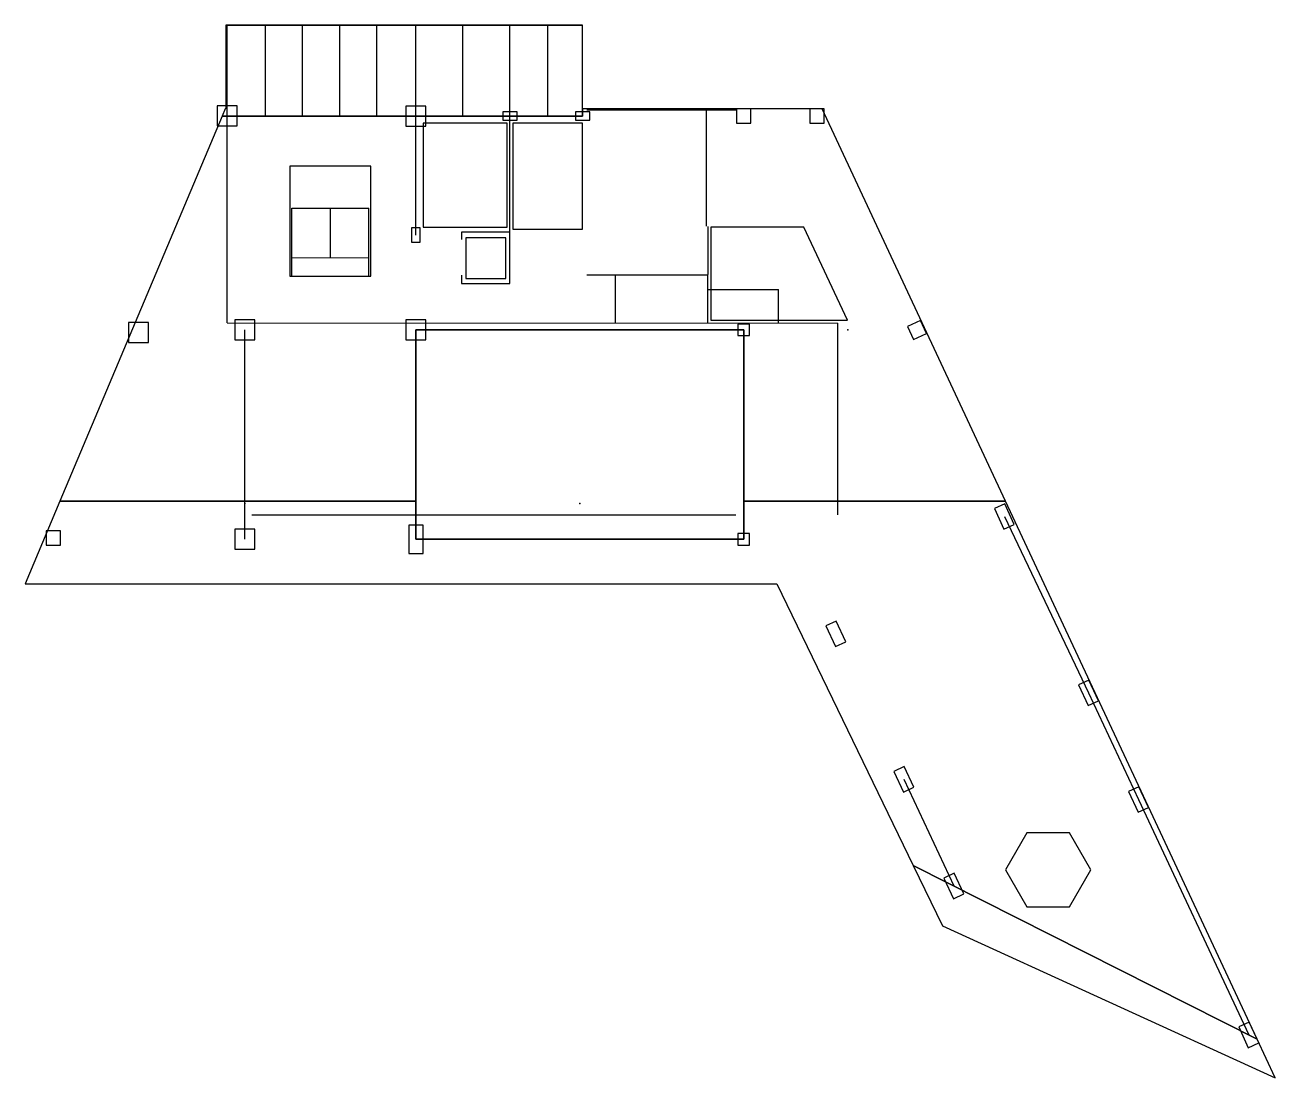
# Model space of a CAD drawing. Header units: inches. Extents: x 0 to 43.9, y -7.3 to 29.6.
import ezdxf

# ---------------------------------------------------------------- set-up
doc = ezdxf.new("R2010")
doc.units = ezdxf.units.IN
doc.header["$MEASUREMENT"] = 0
for name, color, linetype in [('AREAS', 1, 'Continuous'), ('COLUMNS', 5, 'Continuous'), ('con beams', 81, 'Continuous'), ('Hidden beam', 80, 'Continuous'), ('HOLLO SLAB', 7, 'Continuous'), ('OPEN', 124, 'Continuous'), ('POINTS', 5, 'Continuous'), ('steel beam', 46, 'Continuous'), ('wall load', 16, 'Continuous'), ('Walls', 5, 'Continuous')]:
    doc.layers.add(name, color=color, linetype=linetype)

msp = doc.modelspace()

# ---------------------------------------------------------------- linework, layer by layer
at = {"layer": 'AREAS', "color": 8, "true_color": 0x808080}
for points in [[(19.564, 29.593), (7.048, 29.593), (7.048, 26.652), (7.021, 26.652), (6.915, 26.402), (19.564, 26.402)], [(1.224, 12.903), (13.714, 12.903), (13.714, 18.902), (25.214, 18.902), (25.214, 12.903), (34.398, 12.903), (27.968, 26.652), (19.564, 26.652), (19.564, 26.402), (6.915, 26.402)], [(12.139, 24.65), (9.289, 24.65), (9.289, 20.791), (12.139, 20.791)], [(24.063, 19.24), (28.851, 19.24), (27.319, 22.51), (24.063, 22.51)], [(34.398, 12.903), (25.214, 12.903), (25.214, 11.561), (13.714, 11.561), (13.714, 12.903), (1.224, 12.903), (0, 10), (26.383, 10), (31.165, 0.123), (43.225, -5.967)], [(43.855, -7.327), (43.225, -5.967), (31.165, 0.123), (32.195, -1.997)]]:
    msp.add_lwpolyline(points, close=True, dxfattribs=at)
at = {"layer": 'COLUMNS'}
for points in [[(6.745, 26.057), (7.445, 26.057), (7.445, 26.757), (6.745, 26.757)], [(13.364, 26.052), (14.064, 26.052), (14.064, 26.752), (13.364, 26.752)], [(16.764, 26.252), (17.264, 26.252), (17.264, 26.552), (16.764, 26.552)], [(19.314, 26.252), (19.814, 26.252), (19.814, 26.552), (19.314, 26.552)], [(24.964, 26.152), (25.464, 26.152), (25.464, 26.652), (24.964, 26.652)], [(27.535, 26.153), (28.035, 26.153), (28.035, 26.653), (27.535, 26.653)], [(13.865, 21.983), (13.865, 22.483), (13.565, 22.483), (13.565, 21.983)], [(3.637, 18.463), (4.337, 18.463), (4.337, 19.163), (3.637, 19.163)], [(7.364, 18.552), (8.064, 18.552), (8.064, 19.252), (7.364, 19.252)], [(13.364, 18.552), (14.064, 18.552), (14.064, 19.252), (13.364, 19.252)], [(25.014, 18.702), (25.414, 18.702), (25.414, 19.102), (25.014, 19.102)], [(31.628, 18.781), (31.417, 19.234), (30.963, 19.023), (31.175, 18.57)], [(34.709, 12.085), (34.371, 12.81), (34.009, 12.641), (34.347, 11.916)], [(0.745, 11.353), (1.245, 11.353), (1.245, 11.853), (0.745, 11.853)], [(7.364, 11.211), (8.064, 11.211), (8.064, 11.911), (7.364, 11.911)], [(13.464, 11.061), (13.964, 11.061), (13.964, 12.061), (13.464, 12.061)], [(25.014, 11.361), (25.414, 11.361), (25.414, 11.761), (25.014, 11.761)], [(28.797, 7.97), (28.459, 8.695), (28.096, 8.526), (28.434, 7.801)], [(37.662, 5.9), (37.324, 6.625), (36.962, 6.456), (37.3, 5.731)], [(31.188, 2.867), (30.85, 3.592), (30.487, 3.423), (30.825, 2.698)], [(39.415, 2.16), (39.076, 2.885), (38.714, 2.716), (39.052, 1.991)], [(32.94, -0.873), (32.602, -0.148), (32.239, -0.317), (32.577, -1.042)], [(43.282, -6.095), (42.944, -5.37), (42.581, -5.539), (42.919, -6.264)]]:
    msp.add_lwpolyline(points, close=True, dxfattribs=at)
at = {"layer": 'con beams'}
for p, q in [((13.714, 22.23), (13.714, 26.402)), ((17.014, 22.33), (17.014, 26.402)), ((7.714, 11.561), (7.714, 18.902)), ((34.359, 12.363), (37.312, 6.178)), ((37.312, 6.178), (39.064, 2.438)), ((30.838, 3.145), (32.59, -0.595)), ((39.064, 2.438), (42.932, -5.817))]:
    msp.add_line(p, q, dxfattribs=at)
at = {"layer": 'Hidden beam'}
for p, q in [((13.714, 18.902), (25.214, 18.902)), ((13.714, 11.561), (13.714, 18.902)), ((25.214, 11.561), (25.214, 18.902)), ((13.714, 11.561), (25.214, 11.561))]:
    msp.add_line(p, q, dxfattribs=at)
at = {"layer": 'HOLLO SLAB', "color": 8, "true_color": 0x808080}
msp.add_lwpolyline([(13.714, 18.902), (13.714, 11.561), (25.214, 11.561), (25.214, 18.902)], close=True, dxfattribs=at)
at = {"layer": 'OPEN'}
for points in [[(13.964, 22.503), (16.914, 22.503), (16.914, 26.152), (13.964, 26.152)], [(17.114, 22.43), (19.564, 22.43), (19.564, 26.152), (17.114, 26.152)], [(16.864, 22.128), (15.47, 22.128), (15.47, 20.703), (16.864, 20.703)], [(37.395, -0.031), (36.645, 1.268), (35.145, 1.268), (34.395, -0.031), (35.145, -1.33), (36.645, -1.33)]]:
    msp.add_lwpolyline(points, close=True, dxfattribs=at)
at = {"layer": 'POINTS'}
for p in [(7.728, 26.402), (19.464, 18.902), (28.869, 18.902), (7.714, 12.817), (13.714, 12.817), (19.464, 12.817), (25.214, 12.817)]:
    msp.add_point(p, dxfattribs=at)
at = {"layer": 'steel beam'}
for p, q in [((7.045, 29.593), (19.564, 29.593)), ((7.092, 26.402), (7.092, 29.593)), ((8.44, 26.402), (8.44, 29.593)), ((9.74, 26.402), (9.74, 29.593)), ((11.04, 26.402), (11.04, 29.593)), ((12.34, 26.402), (12.34, 29.593)), ((13.714, 26.402), (13.714, 29.593)), ((15.364, 26.402), (15.364, 29.593)), ((17.014, 26.402), (17.014, 29.593)), ((18.34, 26.402), (18.34, 29.593)), ((19.564, 26.402), (19.564, 29.593)), ((7.14, 26.402), (13.714, 26.402)), ((13.714, 26.402), (17.014, 26.402)), ((17.014, 26.402), (19.564, 26.402))]:
    msp.add_line(p, q, dxfattribs=at)
at = {"layer": 'wall load'}
for p, q in [((7.092, 19.151), (7.092, 26.652)), ((19.714, 26.616), (24.941, 26.616)), ((23.907, 22.54), (23.915, 26.616)), ((9.364, 20.791), (9.364, 23.175)), ((9.364, 23.175), (12.064, 23.175)), ((10.714, 21.433), (10.714, 23.175)), ((12.064, 20.791), (12.064, 23.175)), ((23.962, 19.143), (23.963, 22.525)), ((9.364, 21.425), (12.064, 21.441)), ((19.714, 20.834), (23.963, 20.834)), ((20.713, 19.144), (20.714, 20.831)), ((23.962, 20.315), (26.437, 20.315)), ((26.436, 19.141), (26.437, 20.315)), ((7.092, 19.151), (28.519, 19.14)), ((28.519, 12.423), (28.519, 19.14)), ((7.964, 12.423), (24.934, 12.423))]:
    msp.add_line(p, q, dxfattribs=at)
at = {"layer": 'Walls'}
msp.add_lwpolyline([(15.314, 20.825), (15.314, 20.525), (17.014, 20.525), (17.014, 22.33), (15.314, 22.33), (15.314, 22.078)], dxfattribs=at)

doc.saveas('drawing.dxf')
